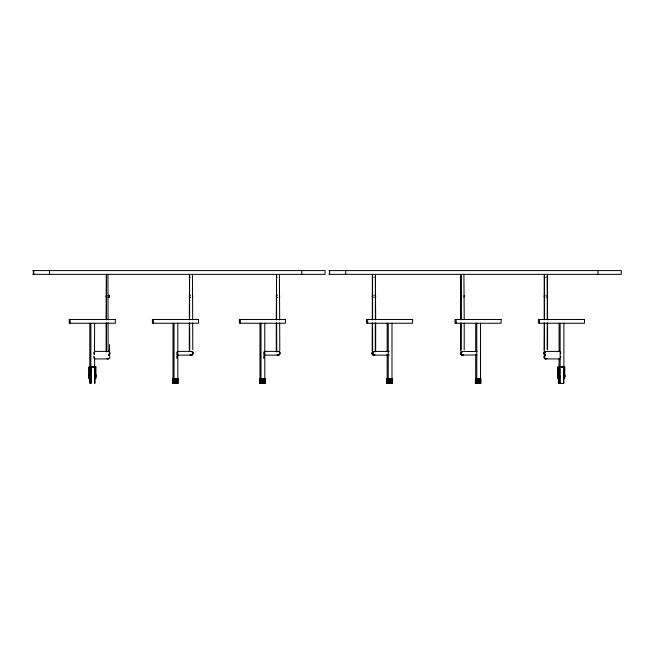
<?xml version="1.0" encoding="UTF-8"?>
<svg xmlns="http://www.w3.org/2000/svg" width="654" height="654" viewBox="0 0 654 654"><rect width="100%" height="100%" fill="white"/><g stroke="black" fill="none" stroke-linecap="round" stroke-linejoin="round"><path stroke-width="0.98" d="M90.031 377.84L89.99 374.987M89.99 376.802L90.113 374.955L89.999 375.429M91.094 375.895L91.053 383.416L91.053 368.374L91.012 373.949M94.707 376.786L94.699 378.748L94.691 376.712M94.773 373.949L94.814 368.374L94.814 376.835L94.805 376.369M94.855 375.895L94.814 383.416L94.773 375.895M557.944 375.085C557.723 379.933 557.878 373.115 557.821 375.649M558.884 376.802L558.884 374.955M563.748 375.895L563.699 383.416L558.884 383.416L558.843 375.895M89.05 375.233L88.936 376.835L88.936 375.085M89.95 373.949L89.99 368.374L90.031 372.134M91.045 376.369L91.053 376.835L91.053 376.14M372.592 351.01L372.608 323.141M461.119 349.784L461.135 323.141M464.193 349.784L464.209 323.141M544.496 349.784L544.504 323.141M547.57 349.784L547.586 323.141M558.843 373.949L558.884 368.374L558.998 376.835L559.006 367.434M559.898 373.949L559.938 368.374L559.938 383.416L559.938 375.085M559.947 376.14L559.938 376.835L559.938 376.369M563.593 367.434L563.707 375.649M563.699 376.369L563.699 376.835L563.707 376.14M563.658 373.949L563.699 368.374L563.699 383.416M564.631 375.077L564.655 367.434L557.952 367.434L557.936 378.74L557.952 366.493L564.696 366.493L564.639 378.674L564.631 376.786M564.762 376.14L564.762 376.835L564.762 374.955L564.647 376.712M90.121 377.799L90.113 378.748L90.097 366.493M90.113 376.565L90.097 367.434M375.666 351.664L375.682 323.141M557.944 376.712L557.952 375.649M559.006 376.369L558.998 378.74L559.08 358.923M558.876 375.085L558.892 375.649M95.746 376.712L95.754 375.649M95.876 376.565L95.868 374.955L95.754 375.429M563.593 376.565L563.584 378.74L563.584 376.802M563.617 374.775L563.642 367.434M89.058 378.674L89.042 367.434L95.737 367.434L95.754 378.748L95.868 374.987M91.045 375.085L91.053 375.649M94.699 374.987L94.683 367.434M94.805 375.085L94.814 375.649M547.169 349.628L547.251 322.929M564.639 375.085L564.647 375.895M372.175 350.896L372.281 322.929M460.702 350.896L460.8 322.929M544.071 350.896L544.177 322.929M94.617 323.239L94.495 354.599M375.224 351.909L375.355 322.929M106.398 275.277L106.112 319.062M189.586 275.277L189.3 319.062M276.568 275.277L276.274 319.062M372.355 276.233L372.281 319.888M460.882 276.233L460.8 319.888M544.251 276.233L544.177 319.888M558.884 383.416L559.006 375.233M106.242 275.726L106.177 276.331M189.431 275.726L189.366 276.331M276.405 275.726L276.34 276.331M372.396 275.865L372.551 275.293M460.915 275.865L461.078 275.293M544.291 275.865L544.455 275.293M173.596 352.784L173.596 353.757M173.596 356.544L173.596 357.517M260.57 352.784L260.57 353.757M260.57 356.544L260.57 357.517M560.74 352.784L560.74 353.757M560.74 356.544L560.74 357.517M372.347 276.348L372.404 275.751M460.866 276.348L460.923 275.751M544.242 276.348L544.3 275.751M460.645 352.841L461.364 354.95L463.22 354.648M461.152 352.784L462.64 351.386C460.8 351.509 460.579 354.493 462.239 355.089C460.612 354.476 460.947 351.5 462.73 351.386L477.101 351.582M544.627 352.784C547.398 349.162 542.542 353.92 545.706 355.089M93.833 354.206L93.833 352.326M93.833 357.975L93.833 356.095M90.538 352.326L90.538 354.206M90.538 356.095L90.538 357.975M547.128 277.157L547.324 276.217L547.251 319.888M372.788 352.326L374.121 351.386L373.033 351.934L372.633 353.749L373.352 354.901L374.603 355.089M460.8 352.392L460.996 354.599L463.408 354.901L462.64 355.138M544.529 352.784L545.616 351.451M177.545 354.877L177.545 351.664M264.527 354.877L264.527 351.664M176.817 354.599L176.817 351.942M176.817 358.359L176.817 355.702M263.791 354.599L263.791 351.942M263.791 358.359L263.791 355.702M374.987 277.541L375.429 276.217L375.355 319.888M372.339 351.942L372.093 354.206L373.565 355.147M372.478 351.942C371.039 353.348 373.115 356.397 374.701 354.648M460.866 351.942L460.465 353.757L461.552 355.089L477.101 354.959M544.373 351.942L543.973 353.757L545.06 355.089L544.022 353.814L544.414 352.007M372.518 352.007L372.126 353.814L373.213 355.138M109.005 354.901L109.774 353.266L109.005 351.639M192.186 354.901L192.905 352.784M544.553 351.639L543.785 353.266L544.929 355.089M108.956 354.95L109.676 353.814L109.52 352.392M108.36 358.662L106.823 358.662M191.54 354.901L190.78 354.901M278.612 354.885L277.762 354.901M463.498 354.901L462.329 355.089L461.397 354.206M545.706 355.212C543.605 355.874 544.733 359.896 546.875 358.662M108.768 355.089C110.73 354.452 109.937 350.707 107.796 351.525M191.818 351.451C193.87 352.375 192.709 355.727 190.772 355.147M373.72 351.451L372.674 353.266L373.72 355.073M374.202 354.901L373.442 354.901L372.723 353.757M374.333 354.901L373.426 355.147L389.122 355.147M462.721 354.901L461.953 355.147M462.852 354.901L462.084 355.147M544.929 355.212C543.261 355.801 543.482 358.793 545.33 358.915L560.028 358.915M546.098 358.662L545.33 358.915M374.889 354.885L374.121 355.138M388.713 354.901L387.438 354.877M387.691 351.451L388.582 351.582M476.21 351.451L476.652 351.419M559.587 351.451L560.241 351.451M476.652 355.122L475.973 354.901M107.836 351.451L108.368 351.386L94.666 351.386M94.666 358.915L108.368 358.915C110.207 358.793 110.436 355.801 108.768 355.212M191.017 351.451L191.557 351.386L177.847 351.386M191.418 355.147C193.895 355.245 193.412 350.618 190.976 351.525M277.999 351.451C280.353 350.781 280.852 355.016 278.53 355.147L264.829 355.147M191.769 355.138L190.281 354.648M277.958 351.525L278.792 351.451C281.228 352.236 279.266 356.683 277.263 354.648M32.7 270.584L325.103 270.584L325.103 274.345L32.7 274.345M328.897 270.584L621.3 270.584L621.3 274.345L328.897 274.345M264.829 351.386L278.53 351.386M389.122 351.386L374.603 351.451M560.028 351.386L546.499 351.451M177.847 355.147L191.557 355.147L190.649 354.901M95.737 367.434L95.737 366.493L89.001 366.493L89.058 378.748M178.117 378.715L172.713 378.715L172.713 383.416L178.117 383.416L178.052 378.715M259.687 383.416L265.099 383.416L265.099 378.715L259.687 378.715L259.769 383.416M475.384 378.715L480.796 378.715L480.796 383.416L475.384 383.416L475.458 378.715L475.466 383.416M278.359 351.46L279.438 352.007M191.377 351.46L192.464 352.007M190.469 355.073L190.003 354.901M108.589 351.525L108.131 349.277L108.041 322.872M278.53 355.147L277.631 354.901M108.368 358.915L107.599 358.662M277.075 354.885L279.438 354.648L279.683 352.392M545.215 277.852L544.43 276.233L544.504 319.062M461.52 277.558L461.062 276.233L461.135 319.062M372.993 277.558L372.543 276.348M276.969 277.541L276.536 276.217L276.609 319.888M189.995 277.541L189.554 276.217L189.627 319.888M106.806 277.541L106.365 276.217L106.447 319.888M547.292 275.277L547.586 319.062M463.923 275.277L464.209 319.062M375.396 275.277L375.682 319.062M544.529 353.749L545.616 355.089L544.48 353.266M279.405 275.293L279.683 319.888M192.431 275.293L192.701 319.888M94.495 351.942L94.617 353.266M107.951 274.345L108.041 319.822M276.74 351.909L276.609 322.929M106.569 351.909L106.447 322.929M279.789 350.896L279.683 322.929M109.619 350.896L109.545 344.584M372.551 276.691L372.608 319.062M192.783 349.628L192.701 322.929M189.709 349.628L189.627 322.929M89.058 375.085L88.928 376.369M95.721 374.775L95.697 366.493M94.666 374.775L94.642 367.434M276.29 351.664L276.274 323.141M189.317 351.664L189.3 323.141M106.128 351.664L106.112 323.141M89.99 376.14L89.99 383.416L90.031 373.949M90.113 375.649L90.105 376.14M89.058 375.649L89.05 376.14M597.969 270.584L597.969 274.345M563.895 323.239L563.895 366.493M560.135 323.239L560.135 366.493M559.08 323.239L559.08 351.272M539.542 319.479L539.542 323.239M480.723 378.715L480.715 383.416M480.518 323.239L480.51 383.416L480.502 378.715M480.175 378.715L480.175 383.416M479.725 378.715L479.725 383.416M479.21 378.715L479.21 383.416M478.646 378.715L478.646 383.416M478.09 378.715L478.09 383.416M477.567 378.715L477.567 383.416M477.126 378.715L477.126 383.416M477.028 378.715L477.028 383.416M476.758 323.239L476.774 383.416M476.562 378.715L476.562 383.416L476.48 378.715M476.038 378.715L476.038 383.416M475.703 323.239L475.703 351.272M475.703 354.288L475.671 383.416M456.165 319.479L456.165 323.239M392.196 378.715L392.204 383.416M391.999 323.239L391.991 383.416M391.648 378.715L391.648 383.416M391.206 378.715L391.206 383.416M390.683 378.715L390.683 383.416M390.127 378.715L390.127 383.416M389.571 378.715L389.571 383.416M389.048 378.715L389.048 383.416M388.599 378.715L388.599 383.416M388.239 323.239L388.255 383.416M387.511 378.715L387.511 383.416M387.176 323.239L387.176 351.272M387.176 354.288L387.152 383.416M386.939 378.715L386.931 383.416M367.638 319.479L367.638 323.239M345.688 270.584L345.688 274.345M329.575 270.584L329.575 274.345M301.772 270.584L301.772 274.345M265.025 378.715L265.017 383.416M264.78 323.239L264.813 383.416M264.461 378.715L264.461 383.416M264.012 378.715L264.012 383.416M263.48 378.715L263.48 383.416M262.916 378.715L262.916 383.416M262.344 378.715L262.344 383.416M261.813 378.715L261.813 383.416M261.355 378.715L261.355 383.416M261.02 323.239L261.003 383.416L260.995 378.715M260.774 378.715L260.774 383.416M260.709 378.715L260.709 383.416M260.333 378.715L260.333 383.416M259.965 323.239L259.981 383.416M240.337 319.479L240.337 323.239M177.806 323.239L177.823 383.416M177.487 378.715L177.487 383.416M177.03 378.715L177.03 383.416M176.506 378.715L176.506 383.416M175.934 378.715L175.934 383.416M175.37 378.715L175.37 383.416M174.839 378.715L174.839 383.416M174.381 378.715L174.381 383.416M174.046 323.239L174.029 383.416M173.727 378.715L173.8 383.416M173.351 378.715L173.351 383.416M173.008 383.416L172.983 323.239M172.787 378.715L172.779 383.416M153.355 319.479L153.355 323.239M94.617 357.035L94.617 366.493M90.857 323.239L90.857 366.493M89.802 323.239L89.802 366.493M70.174 319.479L70.174 323.239M49.491 270.584L49.491 274.345M33.795 270.584L33.795 274.345M33.379 270.584L33.379 274.345M108.965 295.575A1.537 1.537 0 0 1 108.965 297.104M106.308 297.104A1.537 1.537 0 0 1 106.553 295.256M108.768 295.011A1.537 1.537 0 0 1 108.768 297.668M106.921 297.423A1.537 1.537 0 0 1 106.921 295.256M375.126 295.575A1.537 1.537 0 0 1 375.126 297.104M372.469 297.104A1.537 1.537 0 0 1 372.715 295.256M374.93 295.011A1.537 1.537 0 0 1 374.93 297.668M373.082 297.423A1.537 1.537 0 0 1 373.082 295.256M279.495 295.575A1.537 1.537 0 0 1 279.495 297.104M277.083 297.423A1.537 1.537 0 0 1 277.083 295.256M277.034 297.668A1.537 1.537 0 0 1 277.034 295.011M461.552 297.668A1.537 1.537 0 0 1 461.552 295.011M464.013 295.575A1.537 1.537 0 0 1 464.013 297.104M461.356 297.104A1.537 1.537 0 0 1 461.356 295.575M547.145 295.256A1.537 1.537 0 0 1 547.145 297.423M544.978 297.423A1.537 1.537 0 0 1 544.978 295.256M547.022 295.575A1.537 1.537 0 0 1 547.022 297.104M544.365 297.104A1.537 1.537 0 0 1 544.61 295.256M192.513 295.575A1.537 1.537 0 0 1 192.513 297.104M190.101 297.423A1.537 1.537 0 0 1 190.101 295.256M190.052 297.668A1.537 1.537 0 0 1 190.052 295.011M115.308 319.479L69.21 319.479L69.21 323.239L115.308 323.239L115.308 319.479M198.489 319.479L152.39 319.479L152.39 323.239L198.489 323.239L198.489 319.479M285.471 319.479L239.372 319.479L239.372 323.239L285.471 323.239L285.471 319.479M412.592 319.479L366.493 319.479L366.493 323.239L412.592 323.239L412.592 319.479M501.111 319.479L455.012 319.479L455.012 323.239L501.111 323.239L501.111 319.479M584.488 319.479L538.389 319.479L538.389 323.239L584.488 323.239L584.488 319.479M392.269 378.715L386.866 378.715L386.866 383.416L392.269 383.416L392.269 378.715M388.035 383.416L388.026 378.715L387.961 383.416"/></g></svg>
